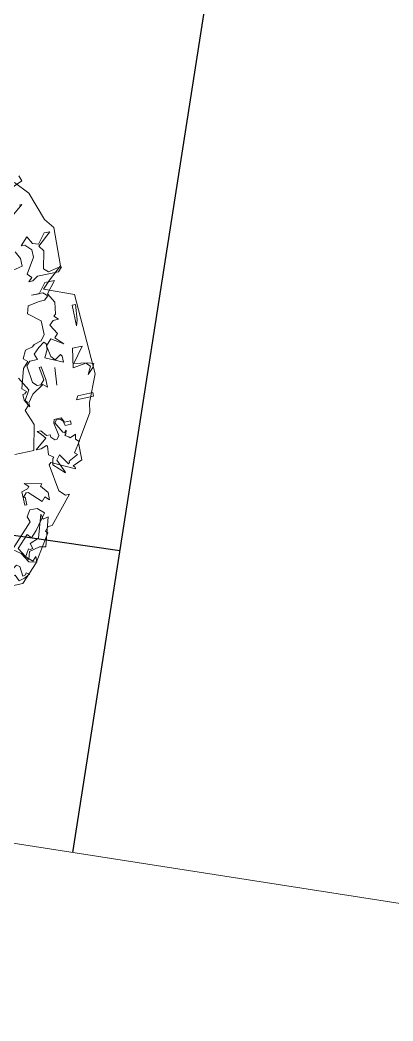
# Model space of a CAD drawing. Header units: millimetres. Extents: x 348 to 2201, y 118 to 1049.
# Drawn here: x 846.789 to 847.873, y 519.829 to 522.741 of the extents above; entities that cross this region are included whole.
import ezdxf

# ---------------------------------------------------------------- set-up
doc = ezdxf.new("R2010")
doc.units = ezdxf.units.MM
doc.layers.add('100_SIST_VIARIO_MEIO_FIO', color=1, linetype='Continuous', lineweight=18)
doc.layers.add('ARBRE', color=251, linetype='Continuous', lineweight=13)

# ---------------------------------------------------------------- blocks, each defined once
blk = doc.blocks.new('WMF26', base_point=(0, 0.001))
at = {"color": 85}
blk.add_lwpolyline([(12.525, -3.749), (12.736, -3.99), (12.911, -4.514), (13.05, -4.688), (13.02, -5.387), (12.772, -5.598), (12.635, -5.737), (13.158, -5.948), (13.223, -7.418), (13.02, -7.905), (12.984, -8.079), (12.671, -8.567), (12.671, -8.88), (12.496, -8.953), (12.525, -8.989), (12.525, -9.018), (12.111, -8.814), (12.074, -8.844), (12.147, -9.338), (12.248, -9.44), (12.321, -9.44), (11.899, -9.928), (11.827, -9.928), (11.761, -10.001), (11.797, -10.037), (11.477, -10.524), (11.165, -10.838), (10.75, -10.838)], dxfattribs=at)
at = {"color": 63}
for points in [[(12.624, -3.648), (12.66, -3.749), (12.421, -3.851)], [(12.274, -4.972), (12.346, -5.11), (12.346, -5.249), (12.173, -5.286)], [(11.859, -7.206), (11.998, -7.454), (11.895, -7.628), (11.925, -7.664), (11.925, -7.73), (11.859, -7.803), (11.962, -8.079), (11.859, -8.538), (11.511, -8.538)]]:
    blk.add_lwpolyline(points, dxfattribs=at)
at = {"color": 106}
for points in [[(12.522, -4.166), (12.57, -4.166), (12.217, -4.445)], [(12.714, -4.925), (12.86, -4.75), (12.962, -4.75), (12.714, -4.961), (12.787, -5.063), (12.714, -5.376), (12.787, -5.449), (12.962, -5.412), (13.035, -5.412), (12.962, -5.485), (12.576, -5.485), (12.475, -5.551), (12.402, -5.551), (12.475, -5.485), (12.402, -5.412), (12.576, -5.136), (12.576, -4.998), (12.475, -4.889), (12.402, -4.889), (12.54, -4.75), (12.612, -4.889), (12.714, -4.925), (12.714, -4.925)], [(12.686, -5.835), (12.787, -6.009), (12.751, -6.22), (12.714, -6.25), (12.787, -6.322), (12.686, -6.322), (12.612, -6.395), (12.714, -6.57), (12.649, -6.635), (12.787, -6.773), (12.576, -6.635), (12.475, -6.744), (12.511, -6.949), (12.576, -7.021), (12.686, -6.949), (12.714, -6.985), (12.714, -7.094), (12.402, -6.949), (12.475, -6.81), (12.475, -6.708), (12.439, -6.671), (12.336, -6.744), (12.227, -6.846), (12.263, -6.949), (12.125, -6.949), (12.053, -7.021), (12.089, -7.333), (12.161, -7.407), (12.227, -7.407), (12.3, -7.333), (12.263, -7.094), (12.3, -7.094), (12.336, -7.333), (12.336, -7.472), (12.263, -7.407), (12.053, -7.545), (11.951, -7.683), (11.951, -7.756), (11.877, -7.617), (11.877, -7.509), (11.913, -7.509), (11.951, -7.472), (11.877, -7.407), (11.987, -7.057), (12.089, -6.949), (12.016, -6.882), (12.089, -6.744), (12.227, -6.708), (12.263, -6.671), (12.402, -6.635), (12.475, -6.534), (12.475, -6.286), (12.263, -6.111), (12.3, -5.972), (12.511, -5.936), (12.612, -5.936), (12.686, -5.871), (12.612, -5.799), (12.402, -5.799), (12.54, -5.799), (12.686, -5.623), (12.86, -5.623), (12.686, -5.835), (12.686, -5.835)], [(13.142, -6.124), (13.112, -6.4), (13.076, -6.502), (13.076, -6.124), (13.142, -6.124), (13.142, -6.124)], [(12.89, -7.159), (13.136, -7.195), (13.238, -7.232), (13.209, -7.297), (13.1, -7.407), (13.173, -7.268), (13.1, -7.195), (12.86, -7.232), (12.926, -6.882), (13.1, -6.882), (12.89, -7.159), (12.89, -7.159)], [(12.54, -7.159), (12.511, -7.472), (12.54, -7.159), (12.54, -7.159)], [(13.112, -7.805), (12.798, -7.805), (12.836, -7.739), (13.112, -7.739), (13.112, -7.805), (13.112, -7.805)], [(12.506, -8.152), (12.613, -8.152), (12.613, -8.215), (12.506, -8.215), (12.484, -8.129), (12.439, -8.085), (12.375, -8.085), (12.331, -8.129), (12.439, -8.322), (12.461, -8.344), (12.506, -8.3), (12.484, -8.367), (12.461, -8.39), (12.528, -8.429), (12.546, -8.451), (12.653, -8.407), (12.635, -8.497), (12.675, -8.536), (12.698, -8.536), (12.568, -8.729), (12.613, -8.773), (12.439, -8.858), (12.439, -8.881), (12.421, -8.903), (12.291, -8.712), (12.224, -8.796), (12.331, -9.033), (12.331, -9.051), (12.139, -8.858), (12.161, -8.751), (12.184, -8.729), (12.099, -8.666), (12.117, -8.514), (12.099, -8.497), (11.992, -8.536), (11.902, -8.536), (12.117, -8.367), (12.054, -8.283), (11.992, -8.215), (12.054, -8.215), (12.139, -8.322), (12.206, -8.322), (12.206, -8.367), (12.268, -8.429), (12.314, -8.429), (12.353, -8.367), (12.314, -8.129), (12.331, -8.067), (12.461, -8.067), (12.506, -8.152), (12.506, -8.152)], [(11.841, -9.19), (11.951, -9.327), (11.951, -9.466), (11.877, -9.393), (11.812, -9.466), (11.601, -9.255), (11.565, -9.255), (11.493, -9.327), (11.529, -9.327), (11.529, -9.466), (11.493, -9.466), (11.493, -9.219), (11.601, -9.19), (11.638, -9.153), (11.565, -9.08), (11.877, -9.153), (11.841, -9.19), (11.841, -9.19)], [(11.812, -9.677), (11.601, -9.954), (11.493, -10.063), (11.426, -9.99), (11.216, -10.201), (11.317, -10.376), (11.426, -10.478), (11.493, -10.412), (11.493, -10.514), (11.354, -10.478), (11.252, -10.302), (11.114, -10.201), (11.529, -9.779), (11.493, -9.677), (11.565, -9.568), (11.703, -9.568), (11.812, -9.677), (11.812, -9.677)], [(11.394, -10.246), (11.425, -10.266), (11.471, -10.26), (11.447, -10.16), (11.614, -10.1), (11.742, -9.684), (11.766, -9.783), (11.86, -9.756), (11.708, -10.278), (11.596, -10.252), (11.406, -10.296), (11.364, -10.434), (11.302, -10.396), (11.394, -10.246), (11.394, -10.246)], [(11.18, -10.524), (11.196, -10.706), (11.246, -10.694), (11.265, -10.663), (11.321, -10.697), (11.212, -10.75), (11.112, -10.774), (11.064, -10.658), (10.704, -10.77), (11.125, -10.491), (11.18, -10.524), (11.18, -10.524)]]:
    blk.add_lwpolyline(points, dxfattribs=at)
blk = doc.blocks.new('T2_02')
at = {"xscale": 0.3499999999999943, "yscale": 0.3499999999999943, "zscale": 0.3499999999999943}
blk.add_blockref('WMF26', (-2.2399, 1.997), dxfattribs=at)

msp = doc.modelspace()

# ---------------------------------------------------------------- linework, layer by layer
for p, q in [((847.556, 524.2479), (846.9416, 520.3189)), ((847.0788, 521.1963), (844.8999, 521.5128, 564.8129))]:
    msp.add_line(p, q)
at = {"layer": '100_SIST_VIARIO_MEIO_FIO'}
msp.add_lwpolyline([(983.5929, 499.272), (959.449, 503.1035), (880.4005, 515.0861), (749.0363, 535.631), (686.9835, 544.8997), (569.906, 563.7189), (537.0953, 568.6308), (535.7439, 569.0817), (533.8076, 571.2582), (532.8862, 573.654), (550.8096, 689.9036), (553.4308, 692.1155), (554.1308, 692.3835), (555.0306, 692.5853)], dxfattribs=at)

# ---------------------------------------------------------------- block references
at = {"layer": 'ARBRE', "xscale": 0.4621142716754234, "yscale": 0.4621142716754234, "zscale": 0.4621142716754234, "rotation": 12.04946787266494}
msp.add_blockref('T2_02', (845.8699, 521.7521), dxfattribs=at)

doc.saveas('drawing.dxf')
